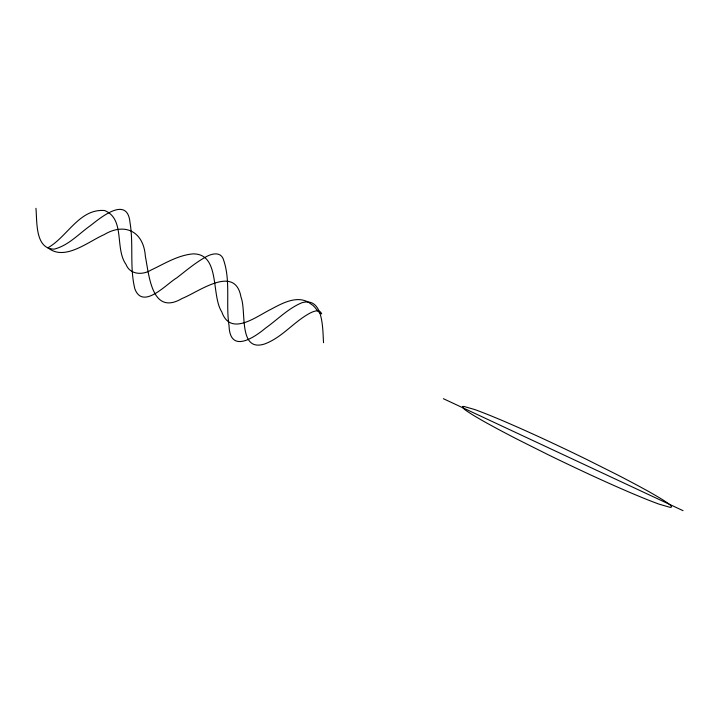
<?xml version="1.0" encoding="UTF-8"?>
<svg xmlns="http://www.w3.org/2000/svg" width="719" height="719" viewBox="0 0 719 719"><rect width="100%" height="100%" fill="white"/><g stroke="black" fill="none" stroke-linecap="round" stroke-linejoin="round"><path stroke-width="1.08" d="M443.38 398.694L683.05 510.67M323.55 342.702C322.561 329.733 323.838 296.363 301.899 302.744C288.112 308.433 277.624 319.542 265.608 328.053C253.439 338.245 229.936 353.577 229.037 325.698C225.55 303.364 231.114 279.592 222.908 258.139C219.259 251.03 210.155 254.238 204.897 257.465C194.822 263.199 185.942 270.757 176.802 277.84C166.547 283.78 142.928 310.419 134.857 288.858C129.483 267.144 133.707 244.424 130.004 222.468C127.434 195.442 100.993 217.336 90.567 225.523C78.802 233.81 68.512 245.521 54.15 249.151C34.925 248.927 37.199 221.632 35.95 208.33M47.966 247.767C64.701 261.572 88.257 241.512 104.111 234.646C124.899 222.135 143.674 231.554 145.346 256.216C149.112 275.422 151.781 316.369 182.123 298.475C198.804 291.869 235.203 263.9 240.991 297.118C246.662 311.057 238.007 352.283 264.412 344.05C281.075 338.002 292.363 323.568 307.274 314.67C310.941 312.45 319.47 307.678 321.69 313.861C317.753 312.774 315.228 306.078 310.994 304.065C298.745 294.161 282.729 302.942 271.027 309.26C256.638 316.234 230.556 337.175 221.776 311.857C210.928 295.239 220.508 253.663 193.087 253.879C177.926 255.191 164.741 263.576 151.296 269.931C142.838 275.269 130.049 274.964 125.969 264.34C114.672 248.567 125.313 218.998 104.704 210.55C79.494 208.366 67.586 236.614 47.966 247.767M462.587 406.684L462.524 406.828A137.068 7.415 25.6 0 0 462.82 407.664L464.079 408.967A105.037 5.68 25.6 0 0 467.116 411.25L470.756 413.641A128.962 6.974 25.6 0 0 475.34 416.463L482.018 420.363A101.271 5.473 25.6 0 0 486.583 422.934L495.562 427.841A140.124 7.576 25.6 0 0 501.538 431.041L511.542 436.298A92.302 4.988 25.6 0 0 517.77 439.507L547.483 454.39A92.463 4.997 25.6 0 0 554.565 457.85L564.334 462.551A137.068 7.415 25.6 0 0 574.885 467.566L585.455 472.527A105.037 5.68 25.6 0 0 597.974 478.306L607.744 482.728A128.962 6.974 25.6 0 0 617.217 486.943L627.993 491.643A101.271 5.473 25.6 0 0 633.888 494.151L643.244 498.024A140.124 7.576 25.6 0 0 648.457 500.118L655.737 502.932A92.302 4.988 25.6 0 0 659.323 504.226L669.793 507.255A92.463 4.997 25.6 0 0 670.908 507.308L671.501 506.949A137.068 7.415 25.6 0 0 671.204 506.104L669.946 504.801A105.037 5.68 25.6 0 0 666.908 502.518L663.269 500.127A128.962 6.974 25.6 0 0 658.676 497.314L652.007 493.405A101.271 5.473 25.6 0 0 647.442 490.834L638.463 485.927A140.124 7.576 25.6 0 0 632.477 482.728L622.474 477.47A92.302 4.988 25.6 0 0 616.255 474.261L586.542 459.378A92.463 4.997 25.6 0 0 579.46 455.927L569.691 451.217A137.068 7.415 25.6 0 0 559.139 446.202L548.57 441.241A105.037 5.68 25.6 0 0 536.05 435.462L526.281 431.041A128.962 6.974 25.6 0 0 516.808 426.825L506.032 422.125A101.271 5.473 25.6 0 0 500.136 419.617L490.78 415.744A140.124 7.576 25.6 0 0 485.568 413.659L478.279 410.837A92.302 4.988 25.6 0 0 474.702 409.542L464.231 406.523A92.463 4.997 25.6 0 0 463.117 406.46L462.587 406.684"/></g></svg>
